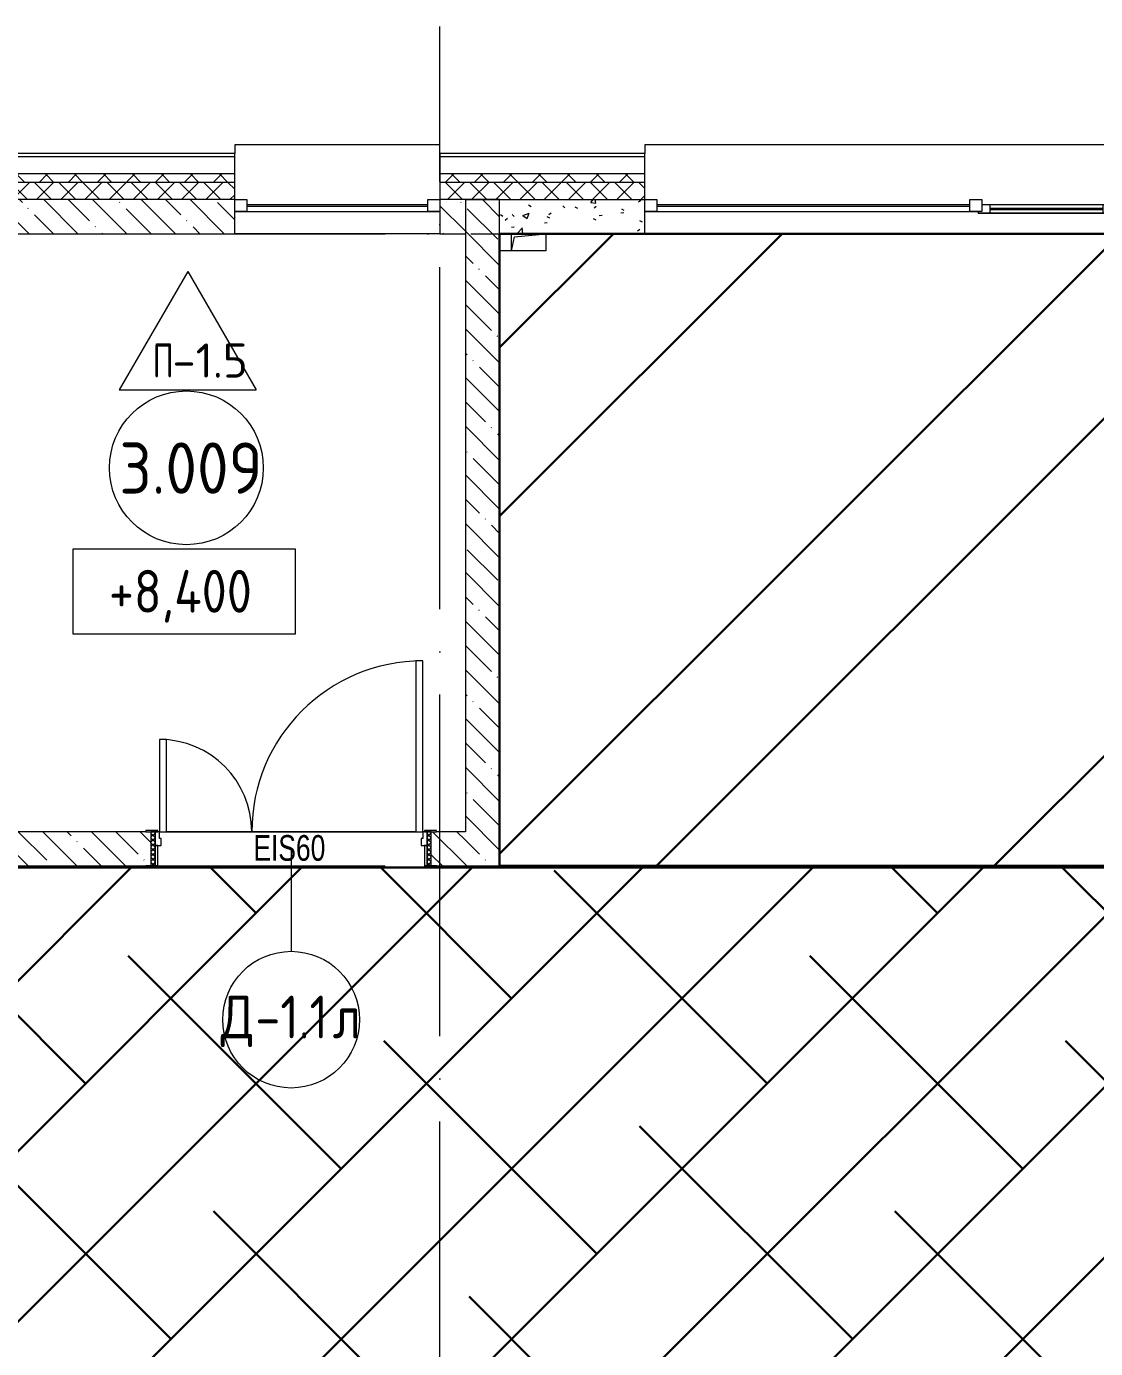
# Model space of a CAD drawing. Header units: millimetres. Extents: x -68946 to 690821, y -552984 to 293768.
# Drawn here: x 3143 to 9398, y -207391 to -199653 of the extents above; entities that cross this region are included whole.
import ezdxf

# ---------------------------------------------------------------- set-up
doc = ezdxf.new("R2010")
doc.units = ezdxf.units.MM
doc.linetypes.add('ADSK_Линия сетки', pattern=[2500, 2000, -250, 0, -250])
for name, color, linetype, lineweight in [('1.1) Стяжка 5 вып.', 30, 'Continuous', 30), ('1.3) Звуко-изол           5 вып.', 90, 'Continuous', 30), ('A-____-NOTE-TEXT', 250, 'Continuous', 9), ('A-AREA-____-IDEN', 250, 'Continuous', 9), ('A-DETL-GENF-OTLN', 250, 'Continuous', 5), ('A-DOOR-____-IDEN', 250, 'Continuous', 9), ('A-DOOR-____-MCUT', 250, 'Continuous', 5), ('A-DOOR-____-OTLN', 250, 'Continuous', 5), ('A-DOOR-FRAM-MCUT', 250, 'Continuous', 5), ('A-DOOR-FRAM-OTLN', 250, 'Continuous', 5), ('A-FLOR-____-IDEN', 250, 'Continuous', 9), ('A-FLOR-____-OTLN', 250, 'Continuous', 9), ('A-GLAZ-____-MCUT', 250, 'Continuous', 9), ('A-GLAZ-____-OTLN', 250, 'Continuous', 5), ('A-WALL-____-MCUT', 250, 'Continuous', 13), ('A-WALL-____-PATT', 250, 'Continuous', 13), ('A-WALL-FNSH-MCUT', 250, 'Continuous', 13), ('G-____-____-DIMS', 250, 'Continuous', 9), ('I-WALL-____-OTLN', 250, 'Continuous', 9), ('S-GRID-____-OTLN', 250, 'Continuous', 9)]:
    doc.layers.add(name, color=color, linetype=linetype, lineweight=lineweight)
doc.styles.add('Arial Narrow', font='ARIALN.TTF', dxfattribs={"width": 0.9, "height": 150})
doc.styles.add('GOST Common_1', font='', dxfattribs={"width": 0.9, "height": 250})
doc.styles.add('ISOCPEUR_1', font='isocpeur.ttf', dxfattribs={"width": 0.9, "height": 250})
doc.styles.add('ISOCPEUR_2', font='isocpeur.ttf', dxfattribs={"height": 160})
doc.styles.get('GOST Common_1').set_extended_font_data('GOST Common')
pattern_1 = [(135, (-3188.22, -259241.39), (-142.5612, -142.5612), []), (135, (-3045.66, -259241.39), (-142.5612, -142.5612), [252.016, -50.403, 3.353, -47.05])]

# ---------------------------------------------------------------- blocks, each defined once
blk = doc.blocks.new('Дверь_СКБ_2Ст_Внутренняя1 - Н_Д-1л_1640x2100h_ЛК-42631026-АР1_Маркировочный план 3 этажа')
at = {"layer": 'A-DOOR-____-OTLN'}
h = blk.add_hatch(dxfattribs=at)
h.set_pattern_fill('FP_7', color=256, style=0, pattern_type=2)
h.set_pattern_definition([(135, (1481.41, 164.685), (-14.14214, -14.14214), []), (225, (1481.41, 164.685), (14.14214, -14.14214), [])])
h.paths.add_polyline_path([(832.5, -100), (832.5, 100), (807.5, 100), (807.5, -100)])
at = {"layer": 'A-DOOR-FRAM-OTLN'}
h = blk.add_hatch(dxfattribs=at)
h.set_pattern_fill('FP_8', color=256, style=0, pattern_type=2)
h.set_pattern_definition([(45, (-641.384, 164.685), (-14.1421, 14.1421), []), (135, (-641.384, 164.685), (-14.1421, -14.1421), [])])
h.paths.add_polyline_path([(-807.5, -100), (-782.5, -100), (-782.5, 100), (-807.5, 100)])
at = {"layer": 'A-DOOR-____-MCUT'}
for p, q in [((782.5, 1100), (742.5, 1100)), ((742.5, 1100), (742.5, 100)), ((782.5, 100), (782.5, 1100)), ((-757.5, 640), (-757.5, 100)), ((-717.5, 640), (-757.5, 640)), ((-717.5, 100), (-717.5, 640)), ((-757.5, 100), (-717.5, 100)), ((742.5, 100), (782.5, 100))]:
    blk.add_line(p, q, dxfattribs=at)
at = {"layer": 'A-DOOR-____-OTLN'}
for centre, radius, start, end in [((782.5, 100), 1000, 90, 180), ((-757.5, 100), 540, 0, 90)]:
    blk.add_arc(centre, radius, start, end, dxfattribs=at)
at = {"layer": 'A-DOOR-FRAM-MCUT'}
for p, q in [((-767.5, 108), (-837.5, 108)), ((-837.5, 108), (-837.5, 100)), ((-837.5, 100), (-767.5, 100)), ((-782.5, 100), (-807.5, 100)), ((-807.5, 100), (-807.5, -100)), ((-757.5, 100), (-782.5, 100)), ((-782.5, 100), (-782.5, 20)), ((-782.5, -100), (-782.5, 100)), ((-767.5, 100), (-782.5, 100)), ((-782.5, 100), (-782.5, 99)), ((-782.5, 99), (-767.5, 99)), ((-767.5, 100), (-767.5, 108)), ((-767.5, 99), (-767.5, 100)), ((-757.5, 60), (-757.5, 100)), ((782.5, 100), (782.5, 60)), ((807.5, 100), (782.5, 100)), ((862.5, 108), (792.5, 108)), ((792.5, 108), (792.5, 100)), ((807.5, 100), (792.5, 100)), ((792.5, 100), (792.5, 99)), ((792.5, 100), (862.5, 100)), ((792.5, 99), (807.5, 99)), ((807.5, 20), (807.5, 100)), ((832.5, 100), (807.5, 100)), ((807.5, 100), (807.5, -100)), ((807.5, 99), (807.5, 100)), ((832.5, -100), (832.5, 100)), ((862.5, 100), (862.5, 108)), ((-782.5, 20), (-747.5, 20)), ((-767.5, 20), (-782.5, 20)), ((-782.5, 20), (-782.5, -100)), ((-767.5, -100), (-767.5, 20)), ((-747.5, 60), (-757.5, 60)), ((-747.5, 20), (-747.5, 60)), ((782.5, 60), (772.5, 60)), ((772.5, 60), (772.5, 20)), ((772.5, 20), (807.5, 20)), ((807.5, 20), (792.5, 20)), ((792.5, 20), (792.5, -100)), ((807.5, -100), (807.5, 20)), ((-767.5, -100), (-837.5, -100)), ((-837.5, -100), (-837.5, -108)), ((-837.5, -108), (-767.5, -108)), ((-807.5, -100), (-782.5, -100)), ((-782.5, -100), (-767.5, -100)), ((-767.5, -108), (-767.5, -100)), ((792.5, -100), (807.5, -100)), ((862.5, -100), (792.5, -100)), ((792.5, -100), (792.5, -108)), ((792.5, -108), (862.5, -108)), ((807.5, -100), (832.5, -100)), ((862.5, -108), (862.5, -100))]:
    blk.add_line(p, q, dxfattribs=at)
blk = doc.blocks.new('Окно_СКБ_1Ст1 - 120_Окно_СКБ_1Ст_1200_ОК21-37620436-АР1_Маркировочный план 3 этажа')
at = {"layer": 'A-GLAZ-____-MCUT'}
for p, q in [((-600, -195), (-600, -125)), ((-600, -125), (-530, -125)), ((-530, -125), (-530, -195)), ((530, -195), (530, -125)), ((530, -125), (600, -125)), ((600, -125), (600, -195)), ((-530, -195), (-600, -195)), ((600, -195), (530, -195))]:
    blk.add_line(p, q, dxfattribs=at)
at = {"layer": 'A-GLAZ-____-MCUT', "lineweight": 5}
for p, q in [((530, -155), (-530, -155)), ((530, -165), (-530, -165))]:
    blk.add_line(p, q, dxfattribs=at)
at = {"layer": 'A-GLAZ-____-OTLN'}
blk.add_line((-600, -195), (600, -195), dxfattribs=at)
blk = doc.blocks.new('Окно_СКБ_2Ст1 - Окно_СКБ_2Ст_2800_ОК12-29019270-АР1_Маркировочный план 3 этажа')
at = {"layer": 'A-GLAZ-____-MCUT'}
for p, q in [((-1400, -195), (-1400, -125)), ((-1400, -125), (-1330, -125)), ((-1330, -125), (-1330, -195)), ((500, -195), (500, -125)), ((500, -125), (570, -125)), ((570, -125), (570, -195)), ((1330, -195), (1330, -125)), ((1330, -125), (1400, -125)), ((1400, -125), (1400, -195)), ((-1330, -195), (-1400, -195)), ((570, -195), (500, -195)), ((570, -195), (550, -195)), ((550, -195), (550, -205)), ((550, -205), (1350, -205)), ((1350, -205), (550, -205)), ((1330, -155), (570, -155)), ((570, -155), (570, -195)), ((620, -205), (620, -155)), ((1280, -205), (1280, -155)), ((1330, -195), (1330, -155)), ((1400, -195), (1330, -195)), ((1350, -195), (1330, -195)), ((1350, -205), (1350, -195))]:
    blk.add_line(p, q, dxfattribs=at)
at = {"layer": 'A-GLAZ-____-MCUT', "lineweight": 5}
for p, q in [((500, -155), (-1330, -155)), ((500, -165), (-1330, -165)), ((620, -175), (1280, -175)), ((1280, -185), (620, -185))]:
    blk.add_line(p, q, dxfattribs=at)
at = {"layer": 'A-GLAZ-____-OTLN'}
for p, q in [((-1400, -195), (550, -195)), ((1350, -195), (1400, -195))]:
    blk.add_line(p, q, dxfattribs=at)
blk = doc.blocks.new('WNW_Отлив1 - Отлив_металлический 2-28596384-АР1_Маркировочный план 3 этажа')
at = {"layer": 'A-GLAZ-____-OTLN'}
for p, q in [((1400, 320), (-1400, 320)), ((-1400, 320), (-1400, 270)), ((1400, 270), (1400, 320))]:
    blk.add_line(p, q, dxfattribs=at)
blk = doc.blocks.new('WNW_Отлив1 - Отлив_металлический 2-28598878-АР1_Маркировочный план 3 этажа')
at = {"layer": 'A-GLAZ-____-OTLN'}
for p, q in [((600, 320), (-600, 320)), ((-600, 320), (-600, 270)), ((600, 270), (600, 320))]:
    blk.add_line(p, q, dxfattribs=at)
blk = doc.blocks.new('_Wn_-As_OpeningMEP_floor__Rectangular - _Wn_-As_OpeningMEP_floor__Rectangular-35307840-АР1_Маркировочный план 3 этажа')
at = {"layer": 'A-DETL-GENF-OTLN', "lineweight": 5}
for p, q in [((-100, 0), (-82.3, 82.3)), ((-82.3, 82.3), (100, 100))]:
    blk.add_line(p, q, dxfattribs=at)
blk = doc.blocks.new('AAR_СКБ_Марка_Помещения_мал - Номер-28977439-АР1_Маркировочный план 3 этажа')
at = {"layer": 'A-AREA-____-IDEN'}
blk.add_circle((-0.028, 0), 3, dxfattribs=at)
blk = doc.blocks.new('AAR_СКБ_Марка_Перекрытия - Марка пола-17325028-АР1_Маркировочный план 3 этажа')
at = {"layer": 'A-FLOR-____-IDEN'}
for p, q in [((0, 6.932), (-4.002, 0)), ((0, 6.932), (4.002, 0)), ((-4.002, 0), (4.002, 0))]:
    blk.add_line(p, q, dxfattribs=at)
blk = doc.blocks.new('Высотные отметки - Рамка-32693647-АР1_Маркировочный план 3 этажа')
at = {"layer": 'A-____-NOTE-TEXT'}
for p, q in [((-6.5, 0), (-6.5, 5)), ((-6.5, 5), (6.5, 5)), ((6.5, 5), (6.5, 0)), ((6.5, 0), (-6.5, 0))]:
    blk.add_line(p, q, dxfattribs=at)
blk = doc.blocks.new('ADSK_Марка_Дверь - Типоразмер_ADSK_Марка-30565456-АР1_Маркировочный план 3 этажа')
at = {"layer": 'A-DOOR-____-IDEN'}
blk.add_circle((0, 0), 4, dxfattribs=at)

msp = doc.modelspace()

# ---------------------------------------------------------------- hatches: boundary and pattern name
at = {"layer": '1.1) Стяжка 5 вып.', "lineweight": 30}
h = msp.add_hatch(dxfattribs=at)
h.set_pattern_fill('ANSI32', color=256, scale=220)
h.paths.add_polyline_path([(5911.7763, -204566.3886), (10411.8141, -204566.3886), (10411.8141, -200866.3886), (5911.7763, -200866.3886)])
at = {"layer": '1.1) Стяжка 5 вып.', "lineweight": 30, "true_color": 0xf26722}
h = msp.add_hatch(dxfattribs=at)
h.set_pattern_fill('ANSI32', color=30, scale=222)
h.paths.add_polyline_path([(65861.7763, -204576.388), (46871.7544, -204576.388), (46871.7544, -204776.3886), (46451.7763, -204776.3886), (46451.7763, -204576.388), (42571.7763, -204576.388), (42571.7763, -204776.3886), (42151.7763, -204776.3886), (42151.7763, -204576.388), (38071.7763, -204576.388), (38071.7763, -204776.3886), (37651.7763, -204776.3886), (37651.7763, -204576.388), (33171.7544, -204576.388), (33171.7544, -204776.3886), (32749.9721, -204776.3886), (32749.9721, -204576.388), (29466.7763, -204576.388), (-2950.2456, -204576.388), (-2950.2456, -207866.3886), (65861.7763, -207866.3886)])
at = {"layer": '1.3) Звуко-изол           5 вып.', "lineweight": 30}
h = msp.add_hatch(dxfattribs=at)
h.set_pattern_fill('ANSI38', color=256, scale=222)
h.paths.add_polyline_path([(65861.7763, -204576.388), (46871.7544, -204576.388), (46871.7544, -204776.3886), (46451.7763, -204776.3886), (46451.7763, -204576.388), (42571.7763, -204576.388), (42571.7763, -204776.3886), (42151.7763, -204776.3886), (42151.7763, -204576.388), (38071.7763, -204576.388), (38071.7763, -204776.3886), (37651.7763, -204776.3886), (37651.7763, -204576.388), (33171.7544, -204576.388), (33171.7544, -204776.3886), (32749.9721, -204776.3886), (32749.9721, -204576.388), (29466.7763, -204576.388), (-2950.2456, -204576.388), (-2950.2456, -207866.3886), (65861.7763, -207866.3886)])
at = {"layer": 'A-WALL-____-PATT', "lineweight": 15, "true_color": 0x000000}
h = msp.add_hatch(dxfattribs=at)
h.set_pattern_fill('FP_16', color=18, style=0, pattern_type=2)
h.set_pattern_definition([(135, (-3188.22, -259241.39), (-84.85281, -84.85281), []), (225, (-3188.22, -259241.39), (84.85281, -84.85281), [])])
h.paths.add_polyline_path([(59832.0058, -200566.3892), (66071.7763, -200566.3892), (66071.7763, -200516.3892), (59832.0058, -200516.3892)])
h.paths.add_polyline_path([(58281.5715, -200566.3892), (58632.0058, -200566.3892), (58632.0058, -200516.3892), (57981.7763, -200516.3892), (57981.7763, -200566.3892), (58109.3968, -200566.3892)])
h.paths.add_polyline_path([(56379.2388, -200566.3892), (57081.7763, -200566.3892), (57081.7763, -200516.3892), (49662.0053, -200516.3892), (49662.0053, -200566.3892), (54072.3616, -200566.3892)])
h.paths.add_polyline_path([(47762.0053, -200566.3892), (48412.0053, -200566.3892), (48412.0053, -200516.3892), (47762.0053, -200516.3892)])
h.paths.add_polyline_path([(46461.7544, -200566.3892), (46862.0053, -200566.3892), (46862.0053, -200516.3892), (45362.0053, -200516.3892), (45362.0053, -200566.3892), (46361.3368, -200566.3892)])
h.paths.add_polyline_path([(42537.9752, -200566.3892), (42562.0053, -200566.3892), (42562.0053, -200516.3892), (41012.0053, -200516.3892), (41012.0053, -200566.3892), (42161.7544, -200566.3892)])
h.paths.add_polyline_path([(37361.5805, -200566.3892), (38212.0053, -200566.3892), (38212.0053, -200516.3892), (36662.0053, -200516.3892), (36662.0053, -200566.3892)])
h.paths.add_polyline_path([(33310.4662, -200566.3892), (33861.7763, -200566.3892), (33861.7763, -200516.3892), (32312.0053, -200516.3892), (32312.0053, -200566.3892), (33161.7544, -200566.3892)])
h.paths.add_polyline_path([(34761.7763, -200566.3892), (35412.0053, -200566.3892), (35412.0053, -200516.3892), (34761.7763, -200516.3892)])
h.paths.add_polyline_path([(28696.7116, -200566.3892), (29512.0053, -200566.3892), (29512.0053, -200516.3892), (27961.7763, -200516.3892), (27961.7763, -200566.3892), (28636.7763, -200566.3892)])
h.paths.add_polyline_path([(23686.7763, -200566.3892), (25161.7763, -200566.3892), (25161.7763, -200516.3892), (20706.7763, -200516.3892), (20706.7763, -200566.3892), (21936.7763, -200566.3892)])
h.paths.add_polyline_path([(19456.7763, -200566.3892), (19456.7763, -200516.3892), (18716.7544, -200516.3892), (18716.7544, -200566.3892), (18892.4832, -200566.3892)])
h.paths.add_polyline_path([(11395.1321, -200566.3892), (17816.7544, -200566.3892), (17816.7544, -200516.3892), (9561.7544, -200516.3892), (9561.7544, -200566.3892), (10818.4128, -200566.3892)])
h.paths.add_polyline_path([(6661.7983, -200566.3892), (6761.7544, -200566.3892), (6761.7544, -200516.3892), (5561.7544, -200516.3892), (5561.7544, -200566.3892), (6541.7983, -200566.3892)])
h.paths.add_polyline_path([(2486.8039, -200566.3892), (4361.7544, -200566.3892), (4361.7544, -200516.3892), (-3538.2456, -200516.3892), (-3538.2456, -200566.3892), (2461.8039, -200566.3892)])
h = msp.add_hatch(dxfattribs=at)
h.set_pattern_fill('FP_17', color=18, style=0, pattern_type=2)
h.set_pattern_definition([(45, (-3188.22, -259241.39), (-70.71068, 70.71068), []), (135, (-3188.22, -259241.39), (-70.71068, -70.71068), [])])
h.paths.add_polyline_path([(17162.3253, -200666.3892), (17816.7544, -200666.3283), (17816.7544, -200566.3892), (9561.7544, -200566.3892), (9561.7544, -200666.3892), (14855.448, -200666.3892)])
h.paths.add_polyline_path([(63299.8706, -200666.3892), (66001.7763, -200666.3283), (66001.7763, -200599.7225), (66071.7763, -200566.3892), (59832.0058, -200566.3892), (59832.0058, -200666.3892), (60561.7544, -200666.3892)])
h.paths.add_polyline_path([(58632.0058, -200666.3892), (58632.0058, -200566.3892), (57981.7763, -200566.3892), (57981.7763, -200666.3892), (58109.3968, -200666.3892)])
h.paths.add_polyline_path([(50291.7763, -200666.3892), (57081.7763, -200666.3283), (57081.7763, -200566.3892), (49662.0053, -200566.3892), (49662.0053, -200666.3892)])
h.paths.add_polyline_path([(46862.0053, -200666.3892), (46862.0053, -200566.3892), (45362.0053, -200566.3892), (45362.0053, -200666.3892), (46861.7544, -200666.388)])
h.paths.add_polyline_path([(48412.0053, -200666.3892), (48412.0053, -200566.3892), (47762.0053, -200566.3892), (47762.0053, -200666.3892)])
h.paths.add_polyline_path([(42562.0053, -200666.3892), (42562.0053, -200566.3892), (41012.0053, -200566.3892), (41012.0053, -200666.3892), (42561.7544, -200666.388)])
h.paths.add_polyline_path([(37561.5805, -200666.3892), (38212.0053, -200666.3283), (38212.0053, -200566.3892), (36662.0053, -200566.3892), (36662.0053, -200666.3892), (37475.0852, -200666.3892)])
h.paths.add_polyline_path([(33861.7763, -200666.3892), (33861.7763, -200566.3892), (32312.0053, -200566.3892), (32312.0053, -200666.3892), (33310.4662, -200666.3892)])
h.paths.add_polyline_path([(35412.0053, -200666.3892), (35412.0053, -200566.3892), (34761.7763, -200566.3892), (34761.7763, -200666.3892)])
h.paths.add_polyline_path([(29446.7763, -200666.3892), (29512.0053, -200666.3283), (29512.0053, -200566.3892), (27961.7763, -200566.3892), (27961.7763, -200666.3892), (28696.7116, -200666.3892)])
h.paths.add_polyline_path([(23886.7763, -200666.3892), (25161.7763, -200666.3283), (25161.7763, -200566.3892), (20706.7763, -200566.3892), (20706.7763, -200666.3892), (23886.7577, -200666.3886)])
h.paths.add_polyline_path([(18716.7544, -200666.3892), (19456.7763, -200666.3283), (19456.7763, -200566.3892), (18716.7544, -200566.3892), (18716.7544, -200666.3283)])
h.paths.add_polyline_path([(6761.7544, -200666.3892), (6761.7544, -200566.3892), (5561.7544, -200566.3892), (5561.7544, -200666.3892), (6661.7983, -200666.3892)])
h.paths.add_polyline_path([(2461.8039, -200666.3892), (4361.7544, -200666.3892), (4361.7544, -200566.3892), (-3488.2456, -200566.3892), (-3488.2456, -200666.3892), (-1292.6929, -200666.3892)])
h = msp.add_hatch(dxfattribs=at)
h.set_pattern_fill('FP_24', color=18, style=0, pattern_type=2)
h.set_pattern_definition(pattern_1)
h.paths.add_polyline_path([(-1438.1961, -200866.3892), (4361.7544, -200866.3892), (4361.7544, -200666.3892), (-3193.2237, -200666.3892), (-3193.2237, -200866.3892), (-3188.1847, -200866.3892)])
h.paths.add_polyline_path([(5627.9389, -200866.3892), (5711.7763, -200866.3892), (5711.7763, -200666.3892), (5561.7544, -200666.3892), (5561.7544, -200866.3892)])
h = msp.add_hatch(dxfattribs=at)
h.set_pattern_fill('FP_24', color=18, style=0, pattern_type=2)
h.set_pattern_definition(pattern_1)
h.paths.add_polyline_path([(5911.7763, -204566.3886), (5911.7763, -200666.3892), (5711.7763, -200666.3892), (5711.7763, -204566.3886)])
h = msp.add_hatch(dxfattribs=at)
h.set_pattern_fill('FP_50', color=18, style=0, pattern_type=2)
h.set_pattern_definition([(50, (-3188.22, -259241.4), (364.368, -31.8783), [38.1, -419.1]), (355, (-3188.22, -259241.4), (-70.4859, 382.1133), [30.48, -335.28]), (100.451, (-3157.86, -259244.05), (293.885, 350.2334), [32.38, -356.18]), (46.184, (-3188.22, -259139.8), (542.1585, -84.0858), [57.15, -628.65]), (96.636, (-3143.04, -259146.8), (474.805, 494.8554), [48.57, -534.27]), (351.184, (-3188.2, -259139.8), (474.81, 494.85), [45.72, -502.92]), (21, (-3137.42, -259165.2), (303.2285, -204.5305), [38.1, -419.1]), (326, (-3137.42, -259165.2), (123.604, 368.376), [30.48, -335.28]), (71.451, (-3112.15, -259182.23), (426.8341, 163.8427), [32.38, -356.18]), (37.5, (-3188.22, -259241.39), (6.17665, 169.11015), [16.764, -314.452, 16.764, -323.596, -336.55]), (37.5, (-3188.22, -259241.39), (6.17665, 169.11015), [-671.576, 16.764, -319.786]), (7.5, (-3188.22, -259241.39), (133.6389, 200.3615), [16.764, -177.292, 16.764, -306.832, -128.27]), (7.5, (-3188.22, -259241.39), (133.6389, 200.3615), [-517.652, 16.764, -111.506]), (327.5, (-3301.51, -259241.39), (271.18182, -11.45836), [16.764, -110.236, 16.764, -379.476, -525.78]), (327.5, (-3301.51, -259241.39), (271.18182, -11.45836), [-523.24, 16.764, -509.016]), (317.5, (-3352.3, -259241.4), (296.2585, 50.85285), [16.764, -148.336, 16.764, -246.38, -373.38]), (317.5, (-3352.3, -259241.4), (296.2585, 50.85285), [-428.244, 16.764, -356.616])])
h.paths.add_polyline_path([(5911.7763, -200866.3892), (6761.7544, -200866.3892), (6761.7544, -200666.3892), (5911.7763, -200666.3892)])
h.paths.add_polyline_path([(10122.0759, -200866.3892), (10411.7763, -200865.8473), (10411.7763, -200666.3892), (9561.7544, -200666.3892), (9561.7544, -200866.3892)])
h = msp.add_hatch(dxfattribs=at)
h.set_pattern_fill('FP_24', color=18, style=0, pattern_type=2)
h.set_pattern_definition(pattern_1)
h.paths.add_polyline_path([(2167.623, -204566.3886), (3871.7763, -204566.3886), (3871.7763, -204366.3886), (-3388.1847, -204366.3886), (-3388.1847, -204566.3886), (1014.1844, -204566.3886)])
h.paths.add_polyline_path([(5700.9655, -204566.3886), (5711.7763, -204566.3886), (5711.7763, -204366.3886), (5511.7763, -204366.3886), (5511.7763, -204566.3886), (5627.9389, -204566.3886)])

# ---------------------------------------------------------------- linework, layer by layer
at = {"layer": '1.1) Стяжка 5 вып.', "lineweight": 30}
for points in [[(5911.7763, -204566.3886), (10411.8141, -204566.3886), (10411.8141, -200866.3886), (5911.7763, -200866.3886)], [(-2950.2456, -204576.388), (65861.7763, -204576.388), (65861.7763, -207866.3886), (-2950.2456, -207866.3886)]]:
    msp.add_lwpolyline(points, close=True, dxfattribs=at)
at = {"layer": 'A-DOOR-____-IDEN', "color": 18, "true_color": 0x000000}
msp.add_line((4691.7763, -204466.3886), (4691.3189, -205066.3886), dxfattribs=at)
at = {"layer": 'A-FLOR-____-OTLN', "color": 18, "lineweight": 5, "true_color": 0x000000}
for p, q in [((5981.7933, -200966.5682), (5981.7933, -200866.5682)), ((5981.7933, -200866.5682), (6181.7933, -200866.5682)), ((6181.7933, -200866.3892), (6181.7933, -200966.5682)), ((6181.7933, -200966.5682), (5911.7763, -200966.5682)), ((5421.7763, -204366.3886), (3961.7763, -204366.3886)), ((3961.7763, -204366.3886), (5421.7763, -204366.3886))]:
    msp.add_line(p, q, dxfattribs=at)
at = {"layer": 'A-WALL-____-MCUT', "color": 18, "lineweight": 15, "true_color": 0x000000}
for p, q in [((4361.7544, -200416.3892), (-3638.2456, -200416.3892)), ((6761.7544, -200416.3892), (5561.7544, -200416.3892)), ((4361.7544, -200516.3892), (-3538.2456, -200516.3892)), ((4361.7544, -200566.3892), (-3488.2456, -200566.3892)), ((4361.7544, -200666.3892), (4361.7544, -200516.3892)), ((5561.7544, -200516.3892), (5561.7544, -200666.3892)), ((6761.7544, -200516.3892), (5561.7544, -200516.3892)), ((6761.7544, -200566.3892), (5561.7544, -200566.3892)), ((6761.7544, -200666.3892), (6761.7544, -200516.3892)), ((4361.7544, -200666.3892), (-3193.2237, -200666.3892)), ((4361.7544, -200866.3892), (4361.7544, -200666.3892)), ((5561.7544, -200666.3892), (5561.7544, -200866.3892)), ((5711.7763, -200666.3892), (5561.7544, -200666.3892)), ((5711.7763, -200666.3886), (5711.7763, -204366.3886)), ((5911.7763, -200666.3886), (5711.7763, -200666.3886)), ((5711.7763, -200666.3892), (5911.7763, -200666.3892)), ((5911.7763, -204566.3886), (5911.7763, -200666.3886)), ((5911.7763, -200666.3892), (6761.7544, -200666.3892)), ((6761.7544, -200866.3892), (6761.7544, -200666.3892)), ((-3193.2237, -200866.3892), (4361.7544, -200866.3892)), ((5561.7544, -200866.3892), (5711.7763, -200866.3892)), ((5911.7763, -200866.3892), (6761.7544, -200866.3892)), ((3841.7763, -204366.3886), (-3188.1847, -204366.3886)), ((5711.7763, -204366.3886), (5541.7763, -204366.3886)), ((-3388.1847, -204566.3886), (3841.7763, -204566.3886)), ((5541.7763, -204566.3886), (5911.7763, -204566.3886))]:
    msp.add_line(p, q, dxfattribs=at)
at = {"layer": 'A-WALL-FNSH-MCUT', "lineweight": 15}
for p, q in [((4361.7544, -200396.3892), (-3658.2456, -200396.3892)), ((4361.7544, -200516.3892), (4361.7544, -200396.3892)), ((6761.7544, -200396.3892), (5561.7544, -200396.3892)), ((5561.7544, -200396.3892), (5561.7544, -200516.3892)), ((6761.7544, -200516.3892), (6761.7544, -200396.3892))]:
    msp.add_line(p, q, dxfattribs=at)
at = {"layer": 'I-WALL-____-OTLN', "color": 18, "lineweight": 15, "true_color": 0x000000}
for p, q in [((5561.7544, -200866.3892), (4361.7544, -200866.3892)), ((9561.7544, -200866.3892), (6761.7544, -200866.3892))]:
    msp.add_line(p, q, dxfattribs=at)
at = {"layer": 'S-GRID-____-OTLN', "color": 18, "linetype": 'ADSK_Линия сетки', "true_color": 0x000000}
for p, q in [((5561.7763, -220563.733), (5561.7763, -199653.1503)), ((-6757.7749, -200866.3886), (70471.963, -200866.3886)), ((-6757.7749, -204566.3886), (70471.963, -204566.3886))]:
    msp.add_line(p, q, dxfattribs=at)

# ---------------------------------------------------------------- block references
at = {"layer": 'A-____-NOTE-TEXT', "color": 18, "true_color": 0x000000, "xscale": 99.99999999999993, "yscale": 99.99999999999993, "zscale": 99.99999999999993}
msp.add_blockref('Высотные отметки - Рамка-32693647-АР1_Маркировочный план 3 этажа', (4065.8286, -203210.8932), dxfattribs=at)
at = {"layer": 'A-AREA-____-IDEN', "color": 18, "true_color": 0x000000, "xscale": 150, "yscale": 150, "zscale": 150}
msp.add_blockref('AAR_СКБ_Марка_Помещения_мал - Номер-28977439-АР1_Маркировочный план 3 этажа', (4083.3182, -202236.6257), dxfattribs=at)
at = {"layer": 'A-DOOR-____-IDEN', "color": 18, "true_color": 0x000000, "xscale": 99.99999999999993, "yscale": 99.99999999999993, "zscale": 99.99999999999993}
msp.add_blockref('ADSK_Марка_Дверь - Типоразмер_ADSK_Марка-30565456-АР1_Маркировочный план 3 этажа', (4691.7763, -205466.3886), dxfattribs=at)
at = {"layer": 'A-DOOR-____-OTLN', "color": 18, "true_color": 0x000000}
msp.add_blockref('Дверь_СКБ_2Ст_Внутренняя1 - Н_Д-1л_1640x2100h_ЛК-42631026-АР1_Маркировочный план 3 этажа', (4679.2763, -204466.3886), dxfattribs=at)
at = {"layer": 'A-FLOR-____-IDEN', "color": 18, "true_color": 0x000000, "xscale": 99.99999999999993, "yscale": 99.99999999999993, "zscale": 99.99999999999993}
msp.add_blockref('AAR_СКБ_Марка_Перекрытия - Марка пола-17325028-АР1_Маркировочный план 3 этажа', (4086.7901, -201780.0761), dxfattribs=at)
at = {"layer": 'A-GLAZ-____-OTLN', "color": 18, "true_color": 0x000000}
for name, p in [('WNW_Отлив1 - Отлив_металлический 2-28598878-АР1_Маркировочный план 3 этажа', (4961.7544, -200666.3892)), ('WNW_Отлив1 - Отлив_металлический 2-28596384-АР1_Маркировочный план 3 этажа', (8161.7544, -200666.3892)), ('Окно_СКБ_1Ст1 - 120_Окно_СКБ_1Ст_1200_ОК21-37620436-АР1_Маркировочный план 3 этажа', (4961.7544, -200541.3892)), ('Окно_СКБ_2Ст1 - Окно_СКБ_2Ст_2800_ОК12-29019270-АР1_Маркировочный план 3 этажа', (8161.7544, -200541.3892)), ('_Wn_-As_OpeningMEP_floor__Rectangular - _Wn_-As_OpeningMEP_floor__Rectangular-35307840-АР1_Маркировочный план 3 этажа', (6081.7933, -200966.5682))]:
    msp.add_blockref(name, p, dxfattribs=at)

# ---------------------------------------------------------------- texts
at = {"layer": 'A-AREA-____-IDEN', "color": 18, "true_color": 0x000000, "insert": (3686.5791, -202087.9659), "char_height": 300, "width": 654.177, "attachment_point": 1, "style": 'ISOCPEUR_1'}
msp.add_mtext('3.009', dxfattribs=at)
at = {"layer": 'A-DOOR-____-IDEN', "color": 18, "true_color": 0x000000, "attachment_point": 1}
for s, insert, char_height, width, style in [('EIS60', (4470.8189, -204386.2401), 150, 526.708687, 'Arial Narrow'), ('\\fGOST Common|b0|i0|c204|p34|;\\W.9;Д', (4280.4689, -205325.938), 250, 245.316375, 'GOST Common_1'), ('-1.1', (4482.8752, -205325.938), 250, 548.35425, 'GOST Common_1'), ('\\fGOST Common|b0|i0|c204|p34|;\\W.9;л', (4935.3127, -205325.938), 250, 194.810062, 'GOST Common_1')]:
    msp.add_mtext(s, dxfattribs=dict(at, insert=insert, char_height=char_height, width=width, style=style))
at = {"layer": 'A-FLOR-____-IDEN', "color": 18, "true_color": 0x000000, "char_height": 200, "attachment_point": 1, "style": 'ISOCPEUR_2'}
for s, insert, width in [('\\fISOCPEUR|b0|i0|c204|p34|;\\W.7;П', (3881.5552, -201508.6904), 140.295312), ('-1.5', (3997.3104, -201508.6904), 381.60325)]:
    msp.add_mtext(s, dxfattribs=dict(at, insert=insert, width=width))
at = {"layer": 'G-____-____-DIMS', "color": 18, "true_color": 0x000000, "insert": (3625.8385, -202834.1861), "char_height": 250, "width": 1055.976244, "attachment_point": 1, "line_spacing_factor": 1.022761, "style": 'GOST Common_1'}
msp.add_mtext('+8,400', dxfattribs=at)

doc.saveas('drawing.dxf')
